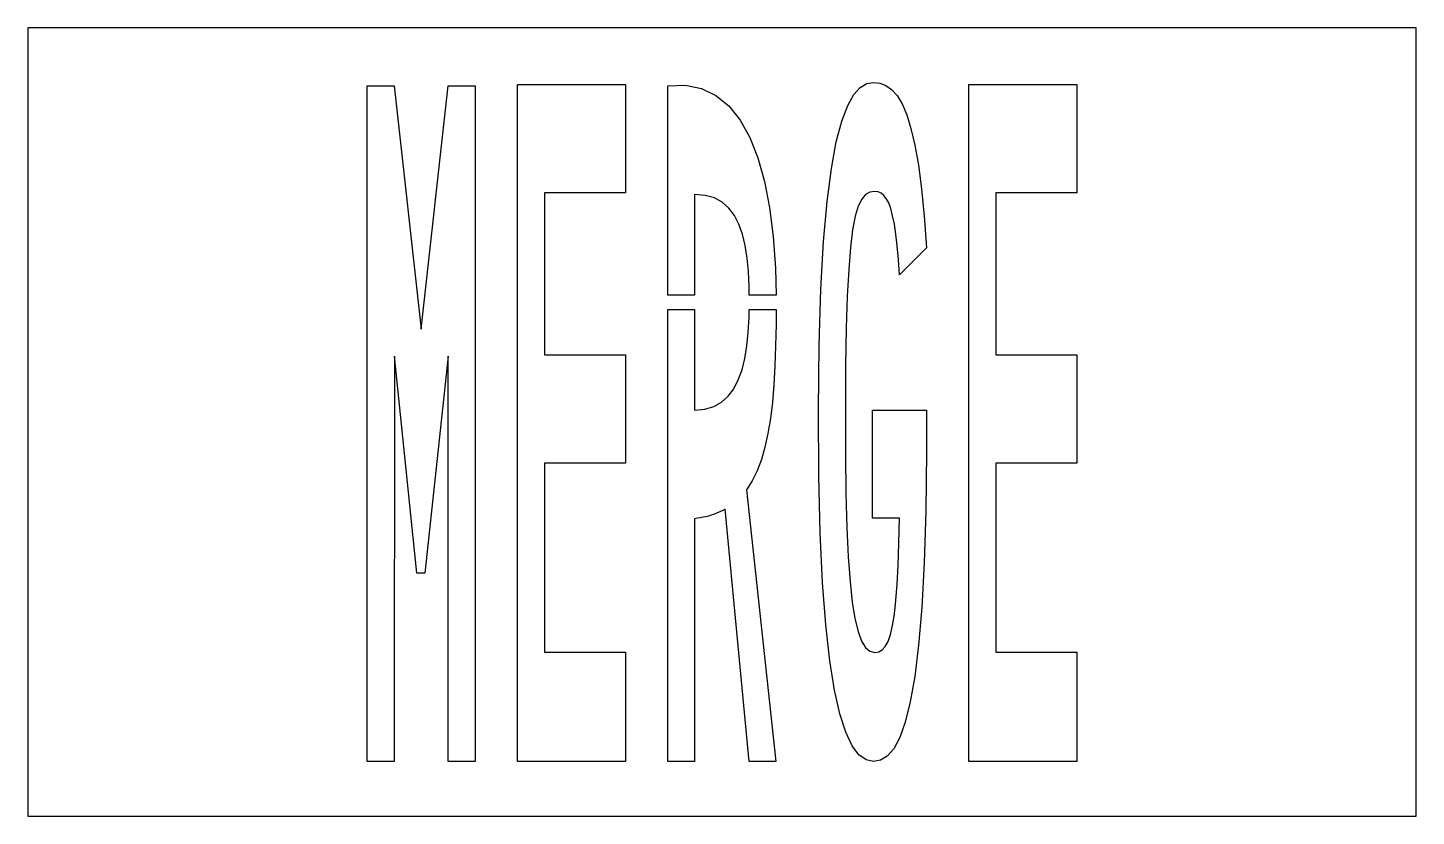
# Model space of a CAD drawing. Extents: x 0 to 74, y 0 to 42.
import ezdxf

# ---------------------------------------------------------------- set-up
doc = ezdxf.new("R2010")
doc.units = 0
doc.layers.add('CUT', color=7, linetype='Continuous')
doc.layers.add('OUTSIDE', color=1, linetype='Continuous')

msp = doc.modelspace()

# ---------------------------------------------------------------- linework, layer by layer
at = {"layer": 'CUT'}
for points in [[(22.4038, 38.9028), (23.8474, 38.9028), (23.8474, 2.9172), (22.4038, 2.9172), (22.4038, 24.4992), (21.1618, 12.9504), (20.7442, 12.9396), (19.5382, 24.51), (19.5238, 2.9172), (18.0838, 2.9172), (18.0838, 38.9028), (19.5238, 38.9028), (20.9638, 25.9392)], [(27.5374, 24.5712), (31.861, 24.5712), (31.861, 18.8112), (27.5374, 18.8112), (27.5374, 8.7312), (31.861, 8.7312), (31.861, 2.9172), (26.0974, 2.9172), (26.0974, 38.9712), (31.861, 38.9712), (31.861, 33.2112), (27.5374, 33.2112)], [(38.4778, 36.1632), (38.9134, 35.0724), (39.2662, 33.8196), (39.5398, 32.4192), (39.7342, 30.8784), (39.8494, 29.2008), (39.8785, 27.748), (38.4517, 27.748), (38.4454, 28.2288), (38.4058, 29.01), (38.3374, 29.7336), (38.233, 30.3996), (38.089, 31.0044), (37.8982, 31.5408), (37.6606, 32.0052), (37.3654, 32.3976), (37.009, 32.7072), (36.5914, 32.934), (36.1018, 33.0708), (35.5402, 33.1176), (35.5402, 32.16), (35.5402, 31.2024), (35.5402, 30.2448), (35.5402, 29.2872), (35.5402, 28.3296), (35.5402, 27.748), (34.111, 27.748), (34.111, 29.9136), (34.111, 32.9124), (34.111, 35.9112), (34.111, 38.9028), (35.0506, 38.9424), (35.9074, 38.7696), (36.6742, 38.3988), (37.3582, 37.8336), (37.9594, 37.0848)], [(47.9026, 19.416), (47.8594, 16.248), (47.773, 13.494), (47.6434, 11.1252), (47.4742, 9.12), (47.2726, 7.4496), (47.035, 6.0888), (46.7686, 5.0088), (46.4734, 4.1844), (46.153, 3.5904), (45.811, 3.198), (45.451, 2.982), (45.073, 2.9172), (44.677, 3.0036), (44.299, 3.2736), (43.9354, 3.756), (43.5934, 4.4724), (43.2766, 5.4516), (42.9922, 6.7116), (42.7402, 8.2848), (42.5278, 10.1892), (42.355, 12.4536), (42.229, 15.0996), (42.157, 18.1524), (42.1354, 21.6372), (42.175, 25.0968), (42.2686, 28.0812), (42.4126, 30.6228), (42.5998, 32.754), (42.8302, 34.5108), (43.093, 35.9256), (43.3846, 37.0308), (43.6978, 37.8588), (44.029, 38.4456), (44.371, 38.8236), (44.7202, 39.0252), (45.073, 39.0828), (45.415, 39.0468), (45.7354, 38.9316), (46.0414, 38.7156), (46.3294, 38.3952), (46.5958, 37.9524), (46.8442, 37.3692), (47.071, 36.642), (47.2798, 35.7492), (47.467, 34.68), (47.6326, 33.42), (47.7766, 31.9584), (47.899, 30.2772), (46.4554, 28.8372), (46.405, 29.658), (46.3402, 30.378), (46.2682, 31.0044), (46.189, 31.5408), (46.0954, 31.9908), (45.9946, 32.3652), (45.883, 32.6676), (45.757, 32.9016), (45.6238, 33.0708), (45.4762, 33.1896), (45.3178, 33.2544), (45.145, 33.2724), (44.8858, 33.2364), (44.6554, 33.1104), (44.4466, 32.8728), (44.2594, 32.4948), (44.101, 31.9584), (43.9606, 31.2312), (43.8454, 30.2988), (43.7518, 29.1288), (43.6798, 27.7032), (43.6258, 25.9968), (43.5898, 23.9808), (43.5754, 21.6372), (43.5826, 19.2684), (43.6078, 17.184), (43.6582, 15.3732), (43.7302, 13.8144), (43.8274, 12.4968), (43.9462, 11.406), (44.0866, 10.524), (44.2522, 9.8364), (44.4394, 9.3288), (44.6518, 8.9832), (44.8858, 8.7888), (45.145, 8.7276), (45.3502, 8.76), (45.5374, 8.8608), (45.703, 9.0408), (45.8506, 9.3144), (45.9802, 9.6816), (46.0918, 10.1604), (46.189, 10.7616), (46.2682, 11.4852), (46.3366, 12.3528), (46.387, 13.3644), (46.4302, 14.538), (46.4554, 15.8772), (45.0154, 15.8772), (45.0154, 21.6372), (47.899, 21.6372)], [(51.5926, 33.2112), (51.5926, 24.5712), (55.9162, 24.5712), (55.9162, 18.8112), (51.5926, 18.8112), (51.5926, 8.7312), (55.9162, 8.7312), (55.9162, 2.9172), (50.1526, 2.9172), (50.1526, 38.9712), (55.9162, 38.9712), (55.9162, 33.2112)], [(39.8206, 23.988), (39.763, 22.9872), (39.6838, 22.0584), (39.5794, 21.1944), (39.4498, 20.3952), (39.2914, 19.6644), (39.1006, 18.9984), (38.8738, 18.3972), (38.6146, 17.8608), (38.3122, 17.3856), (39.8746, 2.9172), (38.4526, 2.9172), (37.1638, 16.3524), (37.0486, 16.2912), (36.9262, 16.23), (36.8038, 16.176), (36.6778, 16.122), (36.5482, 16.0752), (36.415, 16.032), (36.2782, 15.9924), (36.1378, 15.9564), (35.9938, 15.924), (35.8462, 15.8952), (35.695, 15.87), (35.5402, 15.8484), (35.5402, 14.772), (35.5402, 13.6956), (35.5366, 12.6156), (35.5366, 11.5392), (35.5366, 10.4628), (35.533, 9.3828), (35.533, 8.3064), (35.5294, 7.2264), (35.5294, 6.15), (35.5294, 5.07), (35.5294, 3.9936), (35.5294, 2.9172), (35.4106, 2.9172), (35.2918, 2.9172), (35.173, 2.9172), (35.0542, 2.9172), (34.9354, 2.9172), (34.8202, 2.9172), (34.7014, 2.9172), (34.5826, 2.9172), (34.4674, 2.9172), (34.3486, 2.9172), (34.2298, 2.9172), (34.111, 2.9172), (34.111, 5.9124), (34.111, 8.9076), (34.111, 11.9064), (34.111, 14.9052), (34.111, 17.9076), (34.111, 20.91), (34.111, 23.9124), (34.111, 26.9148), (34.111, 26.996), (35.5402, 26.996), (35.5402, 26.4144), (35.5402, 25.4568), (35.5402, 24.4992), (35.5402, 23.5416), (35.5402, 22.584), (35.5402, 21.6264), (36.0838, 21.6804), (36.5626, 21.8244), (36.9766, 22.0584), (37.3294, 22.3788), (37.6246, 22.7748), (37.8694, 23.2428), (38.0674, 23.7864), (38.2186, 24.3912), (38.3266, 25.0608), (38.4022, 25.788), (38.4454, 26.5692), (38.4509, 26.996), (39.883, 26.996), (39.8782, 26.1948), (39.8566, 25.0572)]]:
    msp.add_lwpolyline(points, close=True, dxfattribs=at)
at = {"layer": 'OUTSIDE'}
msp.add_lwpolyline([(0, 0), (74, 0), (74, 42), (0, 42)], close=True, dxfattribs=at)

doc.saveas('drawing.dxf')
